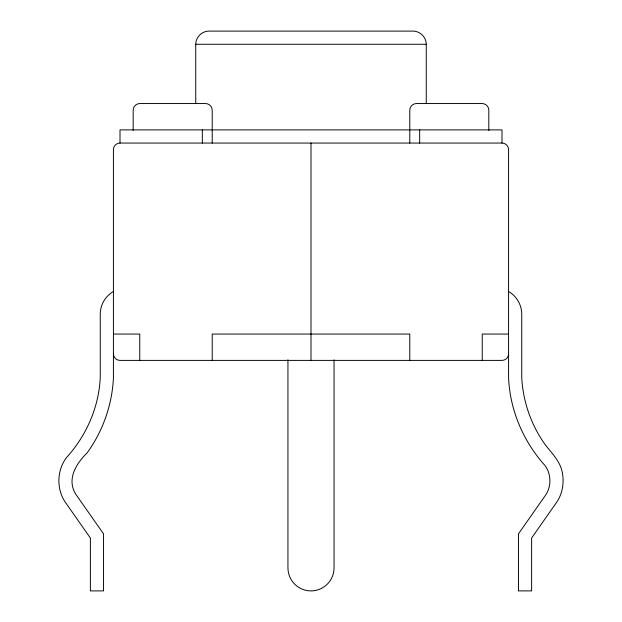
<?xml version="1.0" encoding="UTF-8"?>
<svg xmlns="http://www.w3.org/2000/svg" width="622" height="622" viewBox="0 0 622 622"><rect width="100%" height="100%" fill="white"/><g stroke="black" fill="none" stroke-linecap="round" stroke-linejoin="round"><path stroke-width="0.93" d="M195.743 103.353L195.743 44.271C195.712 37.18 201.963 31.053 209.031 31.1L412.969 31.1C420.037 31.053 426.288 37.18 426.257 44.271L426.257 103.353M195.743 44.271L426.257 44.271M113.422 291.477A26.342 26.342 0 0 0 100.251 314.297L100.251 377.36C98.976 407.091 86.334 435.843 66.344 457.769C56.967 470.302 56.384 488.581 64.937 501.69L90.377 538.022L90.377 590.9L103.547 590.9L103.547 533.863L76.179 494.793C66.196 479.982 75.938 463.717 87.08 452.933C102.871 431.217 112.185 404.673 113.422 377.849L113.422 149.645A6.585 6.585 0 0 1 120.007 143.06L501.993 143.06A6.585 6.585 0 0 1 508.578 149.645L508.578 377.849C509.97 410.085 523.296 441.449 544.872 465.373C551.209 473.746 551.597 486.031 545.821 494.793L518.453 533.863L518.453 590.9L531.623 590.9L531.623 538.022L557.063 501.69C562.887 492.842 564.294 481.755 562.125 471.499C559.761 461.003 551.901 453.282 545.51 445.088C531.297 425.487 522.892 401.548 521.749 377.36L521.749 314.297A26.342 26.342 0 0 0 508.578 291.477M113.422 334.053L139.763 334.053L139.763 360.395M508.578 334.053L482.237 334.053L482.237 360.395M501.993 143.06L501.993 129.889L120.007 129.889L120.007 143.06M488.822 130.472L488.822 110.133C488.838 106.587 485.712 103.516 482.174 103.547L416.429 103.547C412.899 103.516 409.766 106.587 409.789 110.133L409.789 143.06M419.663 129.889L419.663 143.06M409.789 360.395L409.789 334.053L212.211 334.053L212.211 360.395M334.053 359.804L334.053 567.847A23.053 23.053 0 0 1 311 590.9A23.053 23.053 0 0 1 287.947 567.847L287.947 359.804M311 143.06L311 360.395M212.211 143.06L212.211 110.133C212.234 106.587 209.101 103.516 205.571 103.547L139.826 103.547C136.288 103.516 133.162 106.587 133.178 110.133L133.178 130.472M202.337 129.889L202.337 143.06M113.422 353.809A6.585 6.585 0 0 0 120.007 360.395L501.993 360.395A6.585 6.585 0 0 0 508.578 353.809"/></g></svg>
